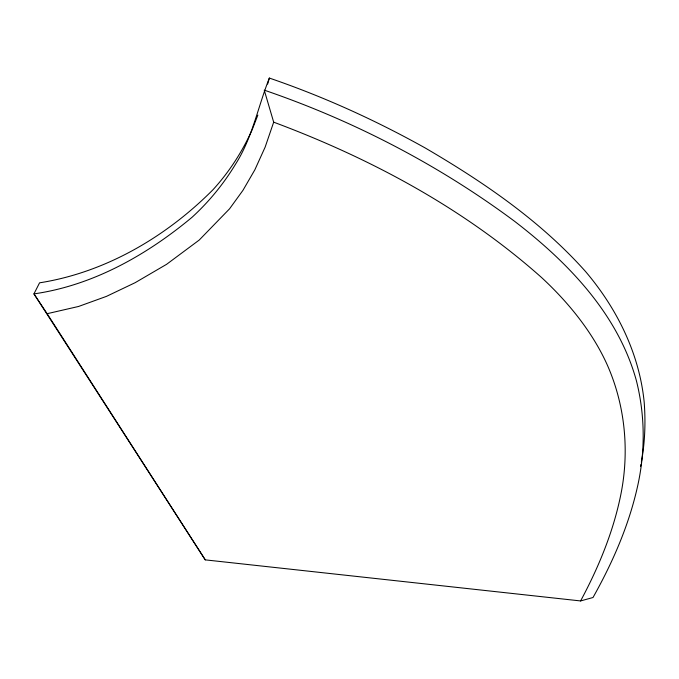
<?xml version="1.0" encoding="UTF-8"?>
<svg xmlns="http://www.w3.org/2000/svg" width="679" height="679" viewBox="0 0 679 679"><rect width="100%" height="100%" fill="white"/><g stroke="black" fill="none" stroke-linecap="round" stroke-linejoin="round"><path stroke-width="1.02" d="M640.603 466.329L640.976 464.275M641.349 462.229C644.991 442.445 645.712 422.194 644.184 402.163C639.372 353.53 616.939 308.495 585.57 271.541C540.34 220.794 483.643 182.15 425.309 148.03C375.47 120.191 323.374 96.554 269.351 78.06C257.995 106.645 252.435 137.599 235.655 163.995C223.747 183.754 209.056 201.68 192.055 217.272C146.757 255.007 92.998 285.435 33.95 293.888L205.262 559.869L580.596 600.94L593.005 597.512C612.526 562.738 628.737 525.792 637.471 486.767C645.398 451.781 645.135 415.268 636.333 380.452C617.907 313.927 568.051 262.391 514.682 221.371C438.727 164.861 353.784 120.794 264.25 90.146L273.679 122.169L265.141 147.122L254.854 169.801L242.955 190.332L229.561 208.818L199.227 240.043L166.61 264.309L135.138 282.693L106.459 296.375L78.56 306.467L47.14 313.698L33.95 293.888L39.56 282.829C105.568 272.449 166.253 236.742 212.943 189.772A588.778 360.15 41.3 0 0 252.104 129.867M267.645 84.103L269.351 78.06M252.486 128.883L257.859 115.099M580.596 600.94C598.479 567.61 613.154 532.26 620.725 495.084C629.62 451.493 625.257 405.38 607.145 364.657A332.277 196.655 18.4 0 0 541.689 277.635C463.978 208.445 370.776 158.411 273.679 122.169M47.14 313.698L205.262 559.869"/></g></svg>
